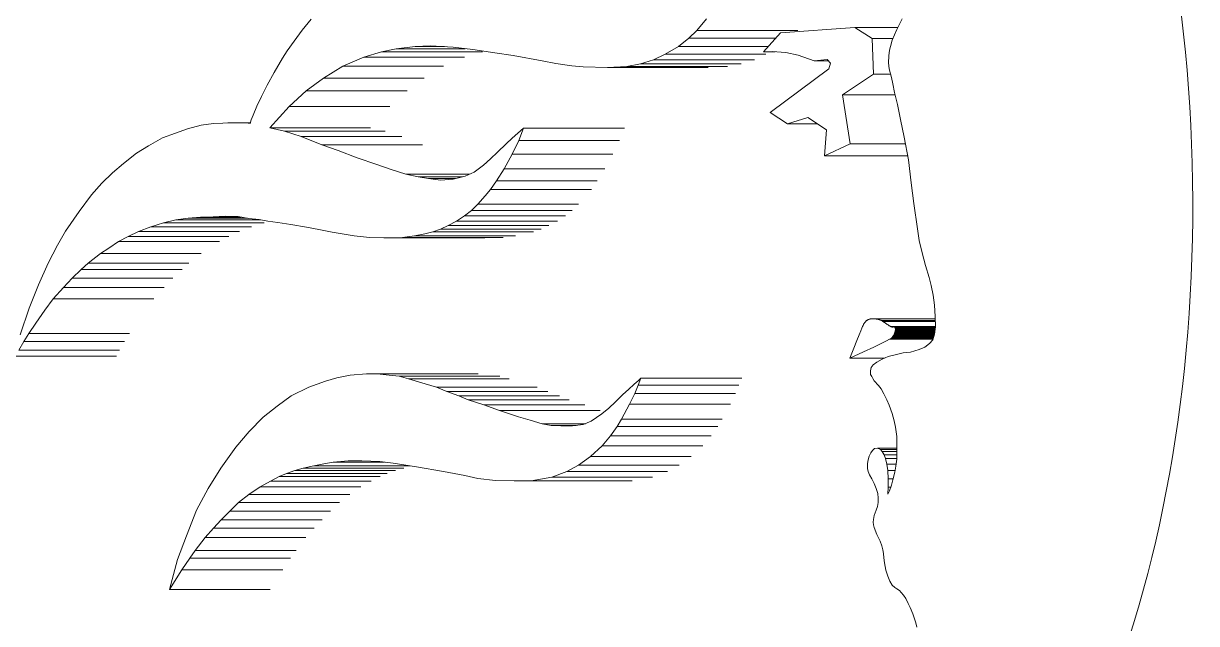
# Model space of a CAD drawing. Header units: inches. Extents: x 20 to 536, y 8 to 344.
# Drawn here: x 233.276 to 233.906, y 125.955 to 126.277 of the extents above; entities that cross this region are included whole.
import ezdxf

# ---------------------------------------------------------------- set-up
doc = ezdxf.new("R2010")
doc.units = ezdxf.units.IN
doc.header["$LTSCALE"] = 16
doc.header["$MEASUREMENT"] = 0
doc.layers.add('Visible (ANSI)', color=7, linetype='Continuous', lineweight=50)

msp = doc.modelspace()

# ---------------------------------------------------------------- linework, layer by layer
at = {"layer": 'Visible (ANSI)', "linetype": 'Continuous', "lineweight": 18}
for p, q in [((233.42611, 126.27365), (233.43095, 126.27944)), ((233.6431, 126.27963), (233.63808, 126.2735)), ((233.68287, 126.27216), (233.72292, 126.275)), ((233.74584, 126.275), (233.72292, 126.275)), ((233.72292, 126.275), (233.73209, 126.26916)), ((233.7429, 126.26817), (233.74533, 126.274)), ((233.74533, 126.274), (233.74822, 126.27973)), ((233.41799, 126.26248), (233.42166, 126.26773)), ((233.42166, 126.26773), (233.42611, 126.27365)), ((233.6337, 126.26929), (233.62809, 126.26484)), ((233.63808, 126.2735), (233.6337, 126.26929)), ((233.6803, 126.26929), (233.6337, 126.26929)), ((233.69221, 126.2735), (233.63808, 126.2735)), ((233.6738, 126.26204), (233.68287, 126.27216)), ((233.74331, 126.26916), (233.73209, 126.26916)), ((233.73209, 126.26916), (233.73285, 126.24992)), ((233.74194, 126.26486), (233.7429, 126.26817)), ((233.41544, 126.2586), (233.41799, 126.26248)), ((233.4687, 126.26203), (233.45908, 126.25911)), ((233.47648, 126.26367), (233.4687, 126.26203)), ((233.52282, 126.26203), (233.4687, 126.26203)), ((233.48673, 126.26476), (233.47648, 126.26367)), ((233.5136, 126.26367), (233.47648, 126.26367)), ((233.49499, 126.2652), (233.48673, 126.26476)), ((233.50253, 126.26476), (233.48673, 126.26476)), ((233.50719, 126.2645), (233.49499, 126.2652)), ((233.51777, 126.26314), (233.50719, 126.2645)), ((233.52957, 126.2614), (233.51777, 126.26314)), ((233.53942, 126.26002), (233.52957, 126.2614)), ((233.62809, 126.26484), (233.62094, 126.26076)), ((233.67631, 126.26484), (233.62809, 126.26484)), ((233.6785, 126.26216), (233.6738, 126.26204)), ((233.68008, 126.26204), (233.6738, 126.26204)), ((233.68573, 126.2616), (233.6785, 126.26216)), ((233.69233, 126.26025), (233.68573, 126.2616)), ((233.74105, 126.2599), (233.74144, 126.26279)), ((233.74144, 126.26279), (233.74194, 126.26486)), ((233.41104, 126.25081), (233.41544, 126.2586)), ((233.45908, 126.25911), (233.44783, 126.25431)), ((233.5132, 126.25911), (233.45908, 126.25911)), ((233.55487, 126.25715), (233.53942, 126.26002)), ((233.56226, 126.25571), (233.55487, 126.25715)), ((233.57078, 126.2545), (233.56226, 126.25571)), ((233.60774, 126.25549), (233.60037, 126.25406)), ((233.61481, 126.25772), (233.60774, 126.25549)), ((233.66187, 126.25549), (233.60774, 126.25549)), ((233.62094, 126.26076), (233.61481, 126.25772)), ((233.66893, 126.25772), (233.61481, 126.25772)), ((233.67506, 126.26076), (233.62094, 126.26076)), ((233.7011, 126.25719), (233.69233, 126.26025)), ((233.70794, 126.25788), (233.7011, 126.25719)), ((233.70861, 126.25719), (233.7011, 126.25719)), ((233.70986, 126.2559), (233.70794, 126.25788)), ((233.70886, 126.25283), (233.70986, 126.2559)), ((233.74102, 126.25599), (233.74105, 126.2599)), ((233.74125, 126.25292), (233.74102, 126.25599)), ((233.40717, 126.24401), (233.41104, 126.25081)), ((233.44783, 126.25431), (233.43741, 126.24788)), ((233.50195, 126.25431), (233.44783, 126.25431)), ((233.57694, 126.25385), (233.57078, 126.2545)), ((233.59002, 126.25359), (233.57694, 126.25385)), ((233.60037, 126.25406), (233.59002, 126.25359)), ((233.64414, 126.25359), (233.59002, 126.25359)), ((233.6545, 126.25406), (233.60037, 126.25406)), ((233.67732, 126.22945), (233.70886, 126.25283)), ((233.73285, 126.24992), (233.71631, 126.23884)), ((233.74204, 126.24992), (233.73285, 126.24992)), ((233.74252, 126.24812), (233.74125, 126.25292)), ((233.40422, 126.23795), (233.40717, 126.24401)), ((233.43741, 126.24788), (233.42823, 126.24108)), ((233.49154, 126.24788), (233.43741, 126.24788)), ((233.74326, 126.24481), (233.74252, 126.24812)), ((233.74422, 126.2401), (233.74326, 126.24481)), ((233.40167, 126.23273), (233.40422, 126.23795)), ((233.42823, 126.24108), (233.41905, 126.23265)), ((233.48235, 126.24108), (233.42823, 126.24108)), ((233.74452, 126.23884), (233.71631, 126.23884)), ((233.71631, 126.23884), (233.72042, 126.2126)), ((233.74575, 126.23367), (233.74422, 126.2401)), ((233.39973, 126.22791), (233.40167, 126.23273)), ((233.41905, 126.23265), (233.40867, 126.2211)), ((233.47318, 126.23265), (233.41905, 126.23265)), ((233.74745, 126.22565), (233.74575, 126.23367)), ((233.37182, 126.22256), (233.37838, 126.22343)), ((233.37838, 126.22343), (233.38344, 126.2237)), ((233.38344, 126.2237), (233.38605, 126.22377)), ((233.38605, 126.22377), (233.39168, 126.22378)), ((233.39168, 126.22378), (233.39596, 126.2239)), ((233.39822, 126.2239), (233.39596, 126.2239)), ((233.39596, 126.2239), (233.39811, 126.22343)), ((233.39811, 126.22343), (233.39856, 126.2254)), ((233.39856, 126.2254), (233.39973, 126.22791)), ((233.68674, 126.22336), (233.67732, 126.22945)), ((233.69762, 126.22669), (233.68674, 126.22336)), ((233.70272, 126.22336), (233.68674, 126.22336)), ((233.70769, 126.22012), (233.69762, 126.22669)), ((233.74942, 126.21614), (233.74745, 126.22565)), ((233.35109, 126.21568), (233.35799, 126.21831)), ((233.35799, 126.21831), (233.36454, 126.22058)), ((233.36454, 126.22058), (233.37182, 126.22256)), ((233.46279, 126.2211), (233.40867, 126.2211)), ((233.40867, 126.2211), (233.41648, 126.21933)), ((233.47061, 126.21933), (233.41648, 126.21933)), ((233.41648, 126.21933), (233.4255, 126.21639)), ((233.53883, 126.21557), (233.54192, 126.21836)), ((233.54192, 126.21836), (233.54496, 126.22095)), ((233.54499, 126.22095), (233.54235, 126.21438)), ((233.54496, 126.22095), (233.54499, 126.22095)), ((233.59912, 126.22095), (233.54499, 126.22095)), ((233.70664, 126.20615), (233.70769, 126.22012)), ((233.33715, 126.20744), (233.34351, 126.21146)), ((233.34351, 126.21146), (233.35109, 126.21568)), ((233.47962, 126.21639), (233.4255, 126.21639)), ((233.4255, 126.21639), (233.43652, 126.21207)), ((233.49064, 126.21207), (233.43652, 126.21207)), ((233.43652, 126.21207), (233.4453, 126.20896)), ((233.53095, 126.20803), (233.53558, 126.21246)), ((233.53558, 126.21246), (233.53883, 126.21557)), ((233.54235, 126.21438), (233.53876, 126.20702)), ((233.59648, 126.21438), (233.54235, 126.21438)), ((233.72042, 126.2126), (233.70664, 126.20615)), ((233.75005, 126.2126), (233.72042, 126.2126)), ((233.75161, 126.20386), (233.74942, 126.21614)), ((233.33001, 126.20201), (233.33715, 126.20744)), ((233.4453, 126.20896), (233.45559, 126.20509)), ((233.45559, 126.20509), (233.46613, 126.20139)), ((233.52351, 126.20115), (233.52715, 126.20443)), ((233.52715, 126.20443), (233.53095, 126.20803)), ((233.53876, 126.20702), (233.53454, 126.19918)), ((233.59289, 126.20702), (233.53876, 126.20702)), ((233.7512, 126.20615), (233.70664, 126.20615)), ((233.32425, 126.1969), (233.33001, 126.20201)), ((233.46613, 126.20139), (233.47379, 126.19873)), ((233.47379, 126.19873), (233.48174, 126.19623)), ((233.51836, 126.19736), (233.52351, 126.20115)), ((233.53454, 126.19918), (233.53039, 126.19264)), ((233.58867, 126.19918), (233.53454, 126.19918)), ((233.75318, 126.19152), (233.75161, 126.20386)), ((233.31852, 126.19132), (233.32425, 126.1969)), ((233.51587, 126.19623), (233.48174, 126.19623)), ((233.48174, 126.19623), (233.48828, 126.19481)), ((233.51211, 126.19481), (233.48828, 126.19481)), ((233.48828, 126.19481), (233.49386, 126.19384)), ((233.50823, 126.19384), (233.49386, 126.19384)), ((233.49386, 126.19384), (233.50031, 126.19306)), ((233.50031, 126.19306), (233.50708, 126.19356)), ((233.50708, 126.19356), (233.51352, 126.19516)), ((233.51352, 126.19516), (233.51836, 126.19736)), ((233.53039, 126.19264), (233.52727, 126.18809)), ((233.58452, 126.19264), (233.53039, 126.19264)), ((233.31296, 126.18506), (233.31852, 126.19132)), ((233.52727, 126.18809), (233.52429, 126.18465)), ((233.5814, 126.18809), (233.52727, 126.18809)), ((233.75449, 126.18045), (233.75318, 126.19152)), ((233.30619, 126.17614), (233.31296, 126.18506)), ((233.52039, 126.1802), (233.51692, 126.17675)), ((233.52429, 126.18465), (233.52039, 126.1802)), ((233.57452, 126.1802), (233.52039, 126.1802)), ((233.75643, 126.16688), (233.75449, 126.18045)), ((233.29897, 126.16557), (233.30619, 126.17614)), ((233.37145, 126.17319), (233.36481, 126.1726)), ((233.3783, 126.17338), (233.37145, 126.17319)), ((233.39306, 126.17319), (233.37145, 126.17319)), ((233.38473, 126.17369), (233.3783, 126.17338)), ((233.39162, 126.17343), (233.38473, 126.17369)), ((233.39743, 126.17247), (233.39162, 126.17343)), ((233.5133, 126.17386), (233.50899, 126.17095)), ((233.51692, 126.17675), (233.5133, 126.17386)), ((233.56743, 126.17386), (233.5133, 126.17386)), ((233.57105, 126.17675), (233.51692, 126.17675)), ((233.34473, 126.168), (233.33817, 126.16545)), ((233.35154, 126.17015), (233.34473, 126.168)), ((233.39886, 126.168), (233.34473, 126.168)), ((233.35817, 126.17172), (233.35154, 126.17015)), ((233.40566, 126.17015), (233.35154, 126.17015)), ((233.36481, 126.1726), (233.35817, 126.17172)), ((233.40377, 126.17172), (233.35817, 126.17172)), ((233.39665, 126.1726), (233.36481, 126.1726)), ((233.40288, 126.17192), (233.39743, 126.17247)), ((233.40751, 126.17092), (233.40288, 126.17192)), ((233.41296, 126.17023), (233.40751, 126.17092)), ((233.41989, 126.16915), (233.41296, 126.17023)), ((233.42839, 126.16784), (233.41989, 126.16915)), ((233.43498, 126.16648), (233.42839, 126.16784)), ((233.50027, 126.16667), (233.49623, 126.16517)), ((233.50446, 126.1686), (233.50027, 126.16667)), ((233.5544, 126.16667), (233.50027, 126.16667)), ((233.50899, 126.17095), (233.50446, 126.1686)), ((233.55858, 126.1686), (233.50446, 126.1686)), ((233.56311, 126.17095), (233.50899, 126.17095)), ((233.75745, 126.16064), (233.75643, 126.16688)), ((233.29465, 126.15811), (233.29897, 126.16557)), ((233.3326, 126.16279), (233.32744, 126.16)), ((233.33817, 126.16545), (233.3326, 126.16279)), ((233.38673, 126.16279), (233.3326, 126.16279)), ((233.3923, 126.16545), (233.33817, 126.16545)), ((233.44219, 126.16499), (233.43498, 126.16648)), ((233.45391, 126.16306), (233.44219, 126.16499)), ((233.46224, 126.16216), (233.45391, 126.16306)), ((233.46993, 126.16208), (233.46224, 126.16216)), ((233.47986, 126.16221), (233.46993, 126.16208)), ((233.52405, 126.16208), (233.46993, 126.16208)), ((233.48642, 126.16308), (233.47986, 126.16221)), ((233.53398, 126.16221), (233.47986, 126.16221)), ((233.49197, 126.16421), (233.48642, 126.16308)), ((233.54055, 126.16308), (233.48642, 126.16308)), ((233.49623, 126.16517), (233.49197, 126.16421)), ((233.55036, 126.16517), (233.49623, 126.16517)), ((233.75899, 126.15395), (233.75745, 126.16064)), ((233.28964, 126.14836), (233.29465, 126.15811)), ((233.32215, 126.15651), (233.3177, 126.15359)), ((233.32744, 126.16), (233.32215, 126.15651)), ((233.38157, 126.16), (233.32744, 126.16)), ((233.28446, 126.13686), (233.28964, 126.14836)), ((233.31113, 126.14836), (233.30737, 126.14504)), ((233.3177, 126.15359), (233.31113, 126.14836)), ((233.36525, 126.14836), (233.31113, 126.14836)), ((233.37182, 126.15359), (233.3177, 126.15359)), ((233.76079, 126.14722), (233.75899, 126.15395)), ((233.30737, 126.14504), (233.30251, 126.14044)), ((233.3615, 126.14504), (233.30737, 126.14504)), ((233.76278, 126.14069), (233.76079, 126.14722)), ((233.27938, 126.12431), (233.28446, 126.13686)), ((233.29779, 126.13543), (233.29229, 126.12922)), ((233.30251, 126.14044), (233.29779, 126.13543)), ((233.35191, 126.13543), (233.29779, 126.13543)), ((233.35664, 126.14044), (233.30251, 126.14044)), ((233.76389, 126.1364), (233.76278, 126.14069)), ((233.76491, 126.13125), (233.76389, 126.1364)), ((233.29229, 126.12922), (233.28785, 126.1231)), ((233.34641, 126.12922), (233.29229, 126.12922)), ((233.76561, 126.12582), (233.76491, 126.13125)), ((233.27458, 126.10985), (233.27938, 126.12431)), ((233.28785, 126.1231), (233.28293, 126.11612)), ((233.76601, 126.11977), (233.76561, 126.12582)), ((233.72789, 126.11608), (233.72805, 126.11631)), ((233.72805, 126.11631), (233.7282, 126.11652)), ((233.7282, 126.11652), (233.72835, 126.11672)), ((233.72835, 126.11672), (233.72851, 126.11691)), ((233.72851, 126.11691), (233.72867, 126.11708)), ((233.72867, 126.11708), (233.72883, 126.11724)), ((233.72883, 126.11724), (233.72899, 126.11739)), ((233.72899, 126.11739), (233.72916, 126.11753)), ((233.72916, 126.11753), (233.72932, 126.11766)), ((233.72932, 126.11766), (233.7295, 126.11777)), ((233.7295, 126.11777), (233.72968, 126.11788)), ((233.72968, 126.11788), (233.72986, 126.11798)), ((233.72986, 126.11798), (233.73004, 126.11807)), ((233.73004, 126.11807), (233.73024, 126.11816)), ((233.73024, 126.11816), (233.73044, 126.11824)), ((233.73044, 126.11824), (233.73064, 126.11831)), ((233.73064, 126.11831), (233.73086, 126.11837)), ((233.73086, 126.11837), (233.73108, 126.11843)), ((233.73108, 126.11843), (233.73131, 126.11847)), ((233.73131, 126.11847), (233.73154, 126.11851)), ((233.73154, 126.11851), (233.73179, 126.11854)), ((233.73179, 126.11854), (233.73205, 126.11856)), ((233.73205, 126.11856), (233.73231, 126.11857)), ((233.73231, 126.11857), (233.73258, 126.11857)), ((233.76603, 126.11857), (233.73258, 126.11857)), ((233.73258, 126.11857), (233.73286, 126.11856)), ((233.73286, 126.11856), (233.73314, 126.11855)), ((233.73314, 126.11855), (233.73342, 126.11853)), ((233.73342, 126.11853), (233.73371, 126.1185)), ((233.73371, 126.1185), (233.73399, 126.11846)), ((233.73399, 126.11846), (233.73427, 126.11842)), ((233.73427, 126.11842), (233.73454, 126.11838)), ((233.73454, 126.11838), (233.73482, 126.11833)), ((233.73482, 126.11833), (233.73509, 126.11827)), ((233.73509, 126.11827), (233.73535, 126.11821)), ((233.73535, 126.11821), (233.73561, 126.11814)), ((233.73561, 126.11814), (233.73586, 126.11806)), ((233.73586, 126.11806), (233.73611, 126.11798)), ((233.73611, 126.11798), (233.73636, 126.1179)), ((233.73636, 126.1179), (233.7366, 126.1178)), ((233.7366, 126.1178), (233.73683, 126.11771)), ((233.73683, 126.11771), (233.73707, 126.1176)), ((233.76604, 126.1176), (233.73707, 126.1176)), ((233.73707, 126.1176), (233.73729, 126.11749)), ((233.76605, 126.11749), (233.73729, 126.11749)), ((233.73729, 126.11749), (233.73752, 126.11737)), ((233.76605, 126.11737), (233.73752, 126.11737)), ((233.73752, 126.11737), (233.73774, 126.11724)), ((233.76605, 126.11724), (233.73774, 126.11724)), ((233.73774, 126.11724), (233.73797, 126.1171)), ((233.76605, 126.1171), (233.73797, 126.1171)), ((233.73797, 126.1171), (233.73819, 126.11696)), ((233.73819, 126.11696), (233.73841, 126.11681)), ((233.73841, 126.11681), (233.73863, 126.11665)), ((233.73863, 126.11665), (233.73886, 126.11649)), ((233.73886, 126.11649), (233.73908, 126.11633)), ((233.73908, 126.11633), (233.73931, 126.11617)), ((233.7661, 126.11422), (233.76601, 126.11977)), ((233.27919, 126.11071), (233.2765, 126.10631)), ((233.28293, 126.11612), (233.27919, 126.11071)), ((233.33332, 126.11071), (233.27919, 126.11071)), ((233.7239, 126.1069), (233.72514, 126.10996)), ((233.72514, 126.10996), (233.72602, 126.11212)), ((233.72602, 126.11212), (233.72662, 126.11356)), ((233.72662, 126.11356), (233.72701, 126.11445)), ((233.72701, 126.11445), (233.72725, 126.11497)), ((233.72725, 126.11497), (233.72742, 126.11529)), ((233.72742, 126.11529), (233.72758, 126.11557)), ((233.72758, 126.11557), (233.72774, 126.11583)), ((233.72774, 126.11583), (233.72789, 126.11608)), ((233.73931, 126.11617), (233.73954, 126.116)), ((233.73954, 126.116), (233.73978, 126.11584)), ((233.73978, 126.11584), (233.74002, 126.11568)), ((233.74002, 126.11568), (233.74025, 126.11552)), ((233.74025, 126.11552), (233.74049, 126.11537)), ((233.74049, 126.11537), (233.74073, 126.11522)), ((233.74073, 126.11522), (233.74095, 126.11509)), ((233.74095, 126.11509), (233.74117, 126.11496)), ((233.74117, 126.11496), (233.74137, 126.11483)), ((233.74137, 126.11483), (233.74156, 126.11472)), ((233.74156, 126.11472), (233.74172, 126.11462)), ((233.74172, 126.11462), (233.74188, 126.11453)), ((233.74188, 126.11453), (233.74201, 126.11445)), ((233.74201, 126.11445), (233.74214, 126.11437)), ((233.74214, 126.11437), (233.74225, 126.11431)), ((233.7661, 126.11431), (233.74225, 126.11431)), ((233.74225, 126.11431), (233.74236, 126.11426)), ((233.7661, 126.11426), (233.74236, 126.11426)), ((233.74236, 126.11426), (233.74247, 126.11421)), ((233.7661, 126.11421), (233.74247, 126.11421)), ((233.74247, 126.11421), (233.74257, 126.11418)), ((233.76609, 126.11418), (233.74257, 126.11418)), ((233.74257, 126.11418), (233.74267, 126.11415)), ((233.7437, 126.11415), (233.74267, 126.11415)), ((233.74267, 126.11415), (233.74277, 126.11413)), ((233.74344, 126.11413), (233.74277, 126.11413)), ((233.74277, 126.11413), (233.74287, 126.11412)), ((233.74329, 126.11412), (233.74287, 126.11412)), ((233.74287, 126.11412), (233.74297, 126.11411)), ((233.74317, 126.11411), (233.74297, 126.11411)), ((233.74297, 126.11411), (233.74307, 126.11411)), ((233.74307, 126.11411), (233.74317, 126.11411)), ((233.74317, 126.11411), (233.74327, 126.11412)), ((233.74327, 126.11412), (233.74336, 126.11413)), ((233.74336, 126.11413), (233.74346, 126.11413)), ((233.74346, 126.11413), (233.74355, 126.11414)), ((233.74355, 126.11414), (233.74364, 126.11415)), ((233.74364, 126.11415), (233.74373, 126.11415)), ((233.74381, 126.10991), (233.74365, 126.10962)), ((233.74373, 126.11415), (233.74381, 126.11415)), ((233.76609, 126.11415), (233.74381, 126.11415)), ((233.74381, 126.11415), (233.7439, 126.11415)), ((233.74396, 126.11022), (233.74381, 126.10991)), ((233.76559, 126.10991), (233.74381, 126.10991)), ((233.76609, 126.11415), (233.7439, 126.11415)), ((233.7439, 126.11415), (233.74398, 126.11414)), ((233.74409, 126.11051), (233.74396, 126.11022)), ((233.76568, 126.11022), (233.74396, 126.11022)), ((233.76609, 126.11414), (233.74398, 126.11414)), ((233.74398, 126.11414), (233.74406, 126.11411)), ((233.76609, 126.11411), (233.74406, 126.11411)), ((233.74406, 126.11411), (233.74413, 126.11408)), ((233.74422, 126.1108), (233.74409, 126.11051)), ((233.76573, 126.11051), (233.74409, 126.11051)), ((233.76609, 126.11408), (233.74413, 126.11408)), ((233.74413, 126.11408), (233.7442, 126.11404)), ((233.76608, 126.11404), (233.7442, 126.11404)), ((233.7442, 126.11404), (233.74427, 126.11399)), ((233.74432, 126.11107), (233.74422, 126.1108)), ((233.76576, 126.1108), (233.74422, 126.1108)), ((233.76608, 126.11399), (233.74427, 126.11399)), ((233.74427, 126.11399), (233.74433, 126.11394)), ((233.74441, 126.11133), (233.74432, 126.11107)), ((233.76579, 126.11107), (233.74432, 126.11107)), ((233.76607, 126.11394), (233.74433, 126.11394)), ((233.74433, 126.11394), (233.74439, 126.11387)), ((233.76606, 126.11387), (233.74439, 126.11387)), ((233.74439, 126.11387), (233.74444, 126.1138)), ((233.74449, 126.11157), (233.74441, 126.11133)), ((233.76581, 126.11133), (233.74441, 126.11133)), ((233.76606, 126.1138), (233.74444, 126.1138)), ((233.74444, 126.1138), (233.74449, 126.11372)), ((233.76605, 126.11372), (233.74449, 126.11372)), ((233.74449, 126.11372), (233.74453, 126.11363)), ((233.74455, 126.11179), (233.74449, 126.11157)), ((233.76584, 126.11157), (233.74449, 126.11157)), ((233.76604, 126.11363), (233.74453, 126.11363)), ((233.74453, 126.11363), (233.74457, 126.11354)), ((233.74459, 126.112), (233.74455, 126.11179)), ((233.76586, 126.11179), (233.74455, 126.11179)), ((233.76603, 126.11354), (233.74457, 126.11354)), ((233.74457, 126.11354), (233.7446, 126.11344)), ((233.74463, 126.11219), (233.74459, 126.112)), ((233.76588, 126.112), (233.74459, 126.112)), ((233.76602, 126.11344), (233.7446, 126.11344)), ((233.7446, 126.11344), (233.74463, 126.11334)), ((233.76601, 126.11334), (233.74463, 126.11334)), ((233.74463, 126.11334), (233.74465, 126.11323)), ((233.74465, 126.11237), (233.74463, 126.11219)), ((233.7659, 126.11219), (233.74463, 126.11219)), ((233.766, 126.11323), (233.74465, 126.11323)), ((233.74465, 126.11323), (233.74466, 126.11311)), ((233.74466, 126.11254), (233.74465, 126.11237)), ((233.76592, 126.11237), (233.74465, 126.11237)), ((233.76599, 126.11311), (233.74466, 126.11311)), ((233.74466, 126.11311), (233.74467, 126.11298)), ((233.74467, 126.1127), (233.74466, 126.11254)), ((233.76593, 126.11254), (233.74466, 126.11254)), ((233.76598, 126.11298), (233.74467, 126.11298)), ((233.74467, 126.11298), (233.74467, 126.11284)), ((233.76596, 126.11284), (233.74467, 126.11284)), ((233.74467, 126.11284), (233.74467, 126.1127)), ((233.76595, 126.1127), (233.74467, 126.1127)), ((233.7647, 126.10719), (233.76571, 126.1103)), ((233.76571, 126.1103), (233.7661, 126.11422)), ((233.2765, 126.10631), (233.27388, 126.1017)), ((233.33062, 126.10631), (233.2765, 126.10631)), ((233.72224, 126.10276), (233.7239, 126.1069)), ((233.73703, 126.10531), (233.733, 126.10338)), ((233.73979, 126.10666), (233.73703, 126.10531)), ((233.74152, 126.10757), (233.73979, 126.10666)), ((233.74249, 126.10815), (233.74152, 126.10757)), ((233.76483, 126.10757), (233.74152, 126.10757)), ((233.74295, 126.10851), (233.74249, 126.10815)), ((233.76501, 126.10815), (233.74249, 126.10815)), ((233.74316, 126.10877), (233.74295, 126.10851)), ((233.76513, 126.10851), (233.74295, 126.10851)), ((233.74333, 126.10904), (233.74316, 126.10877)), ((233.76522, 126.10877), (233.74316, 126.10877)), ((233.74349, 126.10932), (233.74333, 126.10904)), ((233.7653, 126.10904), (233.74333, 126.10904)), ((233.74365, 126.10962), (233.74349, 126.10932)), ((233.7654, 126.10932), (233.74349, 126.10932)), ((233.76549, 126.10962), (233.74365, 126.10962)), ((233.76046, 126.10338), (233.76302, 126.1053)), ((233.76302, 126.1053), (233.7647, 126.10719)), ((233.3263, 126.09854), (233.27218, 126.09854)), ((233.32801, 126.1017), (233.27388, 126.1017)), ((233.72008, 126.09736), (233.72224, 126.10276)), ((233.72743, 126.10077), (233.72008, 126.09736)), ((233.73875, 126.09736), (233.72008, 126.09736)), ((233.733, 126.10338), (233.72743, 126.10077)), ((233.7376, 126.09688), (233.74078, 126.0982)), ((233.74078, 126.0982), (233.74453, 126.09923)), ((233.74453, 126.09923), (233.74879, 126.10026)), ((233.74879, 126.10026), (233.7527, 126.10068)), ((233.7527, 126.10068), (233.75748, 126.10196)), ((233.75748, 126.10196), (233.76046, 126.10338)), ((233.73126, 126.09055), (233.73155, 126.09241)), ((233.73155, 126.09241), (233.73273, 126.09377)), ((233.73273, 126.09377), (233.73473, 126.09516)), ((233.73473, 126.09516), (233.7376, 126.09688)), ((233.42962, 126.08176), (233.43857, 126.08503)), ((233.43857, 126.08503), (233.44474, 126.08681)), ((233.44474, 126.08681), (233.4518, 126.08822)), ((233.4518, 126.08822), (233.46059, 126.08888)), ((233.46059, 126.08888), (233.46637, 126.08889)), ((233.52049, 126.08889), (233.46637, 126.08889)), ((233.46637, 126.08889), (233.47276, 126.08825)), ((233.47276, 126.08825), (233.47806, 126.08771)), ((233.53219, 126.08771), (233.47806, 126.08771)), ((233.47806, 126.08771), (233.48317, 126.08635)), ((233.53729, 126.08635), (233.48317, 126.08635)), ((233.48317, 126.08635), (233.49211, 126.0836)), ((233.60439, 126.08347), (233.60649, 126.08529)), ((233.60798, 126.08665), (233.60644, 126.08289)), ((233.60649, 126.08529), (233.60798, 126.08665)), ((233.6621, 126.08665), (233.60798, 126.08665)), ((233.73132, 126.0886), (233.73126, 126.09055)), ((233.7319, 126.08748), (233.73132, 126.0886)), ((233.73247, 126.08647), (233.7319, 126.08748)), ((233.73329, 126.08525), (233.73247, 126.08647)), ((233.73555, 126.08268), (233.73329, 126.08525)), ((233.42013, 126.07709), (233.42962, 126.08176)), ((233.49211, 126.0836), (233.4981, 126.08186)), ((233.55223, 126.08186), (233.4981, 126.08186)), ((233.4981, 126.08186), (233.50376, 126.07943)), ((233.55789, 126.07943), (233.50376, 126.07943)), ((233.50376, 126.07943), (233.51009, 126.07715)), ((233.59825, 126.07787), (233.60135, 126.08053)), ((233.60135, 126.08053), (233.60439, 126.08347)), ((233.60644, 126.08289), (233.60469, 126.07841)), ((233.66057, 126.08289), (233.60644, 126.08289)), ((233.73706, 126.08083), (233.73555, 126.08268)), ((233.73846, 126.07819), (233.73706, 126.08083)), ((233.41258, 126.07165), (233.42013, 126.07709)), ((233.56422, 126.07715), (233.51009, 126.07715)), ((233.51009, 126.07715), (233.51527, 126.07498)), ((233.5694, 126.07498), (233.51527, 126.07498)), ((233.51527, 126.07498), (233.52368, 126.07223)), ((233.57781, 126.07223), (233.52368, 126.07223)), ((233.52368, 126.07223), (233.53199, 126.06919)), ((233.59074, 126.07048), (233.59438, 126.07397)), ((233.59438, 126.07397), (233.59825, 126.07787)), ((233.60188, 126.07266), (233.59753, 126.06469)), ((233.60469, 126.07841), (233.60188, 126.07266)), ((233.65601, 126.07266), (233.60188, 126.07266)), ((233.65881, 126.07841), (233.60469, 126.07841)), ((233.73995, 126.07503), (233.73846, 126.07819)), ((233.74136, 126.07204), (233.73995, 126.07503)), ((233.40503, 126.06566), (233.41258, 126.07165)), ((233.58612, 126.06919), (233.53199, 126.06919)), ((233.53199, 126.06919), (233.54214, 126.06593)), ((233.54214, 126.06593), (233.5484, 126.06406)), ((233.58132, 126.06356), (233.58695, 126.06739)), ((233.58695, 126.06739), (233.59074, 126.07048)), ((233.74286, 126.06758), (233.74136, 126.07204)), ((233.74401, 126.06372), (233.74286, 126.06758)), ((233.39763, 126.05802), (233.40503, 126.06566)), ((233.5484, 126.06406), (233.5549, 126.06218)), ((233.57814, 126.06218), (233.5549, 126.06218)), ((233.5549, 126.06218), (233.55979, 126.06123)), ((233.57317, 126.06123), (233.55979, 126.06123)), ((233.55979, 126.06123), (233.56496, 126.06096)), ((233.56496, 126.06096), (233.57114, 126.06099)), ((233.57114, 126.06099), (233.57698, 126.06168)), ((233.57698, 126.06168), (233.58132, 126.06356)), ((233.59513, 126.06061), (233.59155, 126.05566)), ((233.59753, 126.06469), (233.59513, 126.06061)), ((233.64926, 126.06061), (233.59513, 126.06061)), ((233.65166, 126.06469), (233.59753, 126.06469)), ((233.74472, 126.06028), (233.74401, 126.06372)), ((233.74532, 126.05533), (233.74472, 126.06028)), ((233.39037, 126.04956), (233.39763, 126.05802)), ((233.59155, 126.05566), (233.58714, 126.05022)), ((233.64568, 126.05566), (233.59155, 126.05566)), ((233.74545, 126.04911), (233.74532, 126.05533)), ((233.3823, 126.03831), (233.39037, 126.04956)), ((233.58714, 126.05022), (233.5809, 126.04461)), ((233.64127, 126.05022), (233.58714, 126.05022)), ((233.73145, 126.04647), (233.73234, 126.04779)), ((233.73234, 126.04779), (233.73342, 126.04877)), ((233.73342, 126.04877), (233.73498, 126.04898)), ((233.74545, 126.04898), (233.73498, 126.04898)), ((233.73498, 126.04898), (233.73663, 126.04833)), ((233.74544, 126.04833), (233.73663, 126.04833)), ((233.73663, 126.04833), (233.73745, 126.04723)), ((233.74542, 126.04723), (233.73745, 126.04723)), ((233.73745, 126.04723), (233.73859, 126.04536)), ((233.74536, 126.04305), (233.74545, 126.04911)), ((233.4427, 126.04149), (233.43761, 126.04053)), ((233.45066, 126.04218), (233.4427, 126.04149)), ((233.47029, 126.04149), (233.4427, 126.04149)), ((233.45806, 126.04214), (233.45066, 126.04218)), ((233.46778, 126.04181), (233.45806, 126.04214)), ((233.47483, 126.04093), (233.46778, 126.04181)), ((233.48745, 126.03902), (233.47483, 126.04093)), ((233.5809, 126.04461), (233.57446, 126.03991)), ((233.63503, 126.04461), (233.5809, 126.04461)), ((233.72971, 126.04071), (233.73004, 126.0428)), ((233.72973, 126.03803), (233.72971, 126.04071)), ((233.73004, 126.0428), (233.73063, 126.04471)), ((233.73063, 126.04471), (233.73145, 126.04647)), ((233.74539, 126.04536), (233.73859, 126.04536)), ((233.73859, 126.04536), (233.73934, 126.04356)), ((233.74537, 126.04356), (233.73934, 126.04356)), ((233.73934, 126.04356), (233.7401, 126.04047)), ((233.74495, 126.03941), (233.74536, 126.04305)), ((233.37561, 126.02738), (233.3823, 126.03831)), ((233.41757, 126.03538), (233.41376, 126.03372)), ((233.42206, 126.03704), (233.41757, 126.03538)), ((233.4717, 126.03538), (233.41757, 126.03538)), ((233.42649, 126.03822), (233.42206, 126.03704)), ((233.47619, 126.03704), (233.42206, 126.03704)), ((233.43235, 126.03956), (233.42649, 126.03822)), ((233.48062, 126.03822), (233.42649, 126.03822)), ((233.43761, 126.04053), (233.43235, 126.03956)), ((233.48384, 126.03956), (233.43235, 126.03956)), ((233.50192, 126.03656), (233.48745, 126.03902)), ((233.51342, 126.03426), (233.50192, 126.03656)), ((233.56814, 126.03643), (233.56005, 126.0335)), ((233.57446, 126.03991), (233.56814, 126.03643)), ((233.62227, 126.03643), (233.56814, 126.03643)), ((233.62858, 126.03991), (233.57446, 126.03991)), ((233.73004, 126.03649), (233.72973, 126.03803)), ((233.7307, 126.03477), (233.73004, 126.03649)), ((233.73197, 126.03247), (233.7307, 126.03477)), ((233.74507, 126.04047), (233.7401, 126.04047)), ((233.7401, 126.04047), (233.74051, 126.03702)), ((233.74445, 126.03702), (233.74051, 126.03702)), ((233.74051, 126.03702), (233.74071, 126.03253)), ((233.74331, 126.03208), (233.74428, 126.03619)), ((233.74428, 126.03619), (233.74495, 126.03941)), ((233.40344, 126.02824), (233.39742, 126.02417)), ((233.40898, 126.03134), (233.40344, 126.02824)), ((233.45756, 126.02824), (233.40344, 126.02824)), ((233.41376, 126.03372), (233.40898, 126.03134)), ((233.46311, 126.03134), (233.40898, 126.03134)), ((233.46789, 126.03372), (233.41376, 126.03372)), ((233.52031, 126.03267), (233.51342, 126.03426)), ((233.52982, 126.03174), (233.52031, 126.03267)), ((233.53995, 126.03153), (233.52982, 126.03174)), ((233.54907, 126.03154), (233.53995, 126.03153)), ((233.59408, 126.03153), (233.53995, 126.03153)), ((233.56005, 126.0335), (233.54907, 126.03154)), ((233.6032, 126.03154), (233.54907, 126.03154)), ((233.61417, 126.0335), (233.56005, 126.0335)), ((233.73328, 126.03), (233.73197, 126.03247)), ((233.73425, 126.02743), (233.73328, 126.03)), ((233.7407, 126.02803), (233.74055, 126.02423)), ((233.74071, 126.03253), (233.7407, 126.02803)), ((233.74206, 126.02803), (233.7407, 126.02803)), ((233.74342, 126.03253), (233.74071, 126.03253)), ((233.7414, 126.02615), (233.74246, 126.02921)), ((233.74246, 126.02921), (233.74331, 126.03208)), ((233.36934, 126.01564), (233.37561, 126.02738)), ((233.39742, 126.02417), (233.39188, 126.01977)), ((233.45155, 126.02417), (233.39742, 126.02417)), ((233.73518, 126.02469), (233.73425, 126.02743)), ((233.73537, 126.0221), (233.73518, 126.02469)), ((233.7353, 126.01985), (233.73537, 126.0221)), ((233.74055, 126.02423), (233.7414, 126.02615)), ((233.36391, 126.00198), (233.36934, 126.01564)), ((233.39188, 126.01977), (233.38716, 126.01522)), ((233.44601, 126.01977), (233.39188, 126.01977)), ((233.73331, 126.01282), (233.73433, 126.01567)), ((233.73433, 126.01567), (233.73501, 126.01777)), ((233.73501, 126.01777), (233.7353, 126.01985)), ((233.38257, 126.0106), (233.37839, 126.00611)), ((233.38716, 126.01522), (233.38257, 126.0106)), ((233.43669, 126.0106), (233.38257, 126.0106)), ((233.44128, 126.01522), (233.38716, 126.01522)), ((233.73275, 126.00933), (233.73288, 126.01077)), ((233.73283, 126.00777), (233.73275, 126.00933)), ((233.73288, 126.01077), (233.73331, 126.01282)), ((233.37839, 126.00611), (233.37386, 126.00102)), ((233.43252, 126.00611), (233.37839, 126.00611)), ((233.73318, 126.00641), (233.73283, 126.00777)), ((233.73466, 126.00264), (233.73318, 126.00641)), ((233.35916, 125.98917), (233.36391, 126.00198)), ((233.37386, 126.00102), (233.36862, 125.9941)), ((233.42799, 126.00102), (233.37386, 126.00102)), ((233.73637, 125.99898), (233.73466, 126.00264)), ((233.73728, 125.99651), (233.73637, 125.99898)), ((233.36862, 125.9941), (233.36563, 125.98987)), ((233.42275, 125.9941), (233.36862, 125.9941)), ((233.73791, 125.99449), (233.73728, 125.99651)), ((233.73833, 125.99251), (233.73791, 125.99449)), ((233.73848, 125.99008), (233.73833, 125.99251)), ((233.35472, 125.97306), (233.35916, 125.98917)), ((233.36563, 125.98987), (233.36146, 125.98373)), ((233.41976, 125.98987), (233.36563, 125.98987)), ((233.73874, 125.9874), (233.73848, 125.99008)), ((233.73954, 125.9835), (233.73874, 125.9874)), ((233.36146, 125.98373), (233.35472, 125.97306)), ((233.41559, 125.98373), (233.36146, 125.98373)), ((233.7406, 125.98018), (233.73954, 125.9835)), ((233.74156, 125.97763), (233.7406, 125.98018)), ((233.74299, 125.97535), (233.74156, 125.97763)), ((233.40884, 125.97306), (233.35472, 125.97306)), ((233.74429, 125.9741), (233.74299, 125.97535)), ((233.74542, 125.97342), (233.74429, 125.9741)), ((233.7468, 125.97251), (233.74542, 125.97342)), ((233.74775, 125.9715), (233.7468, 125.97251)), ((233.749, 125.96999), (233.74775, 125.9715)), ((233.75018, 125.96831), (233.749, 125.96999)), ((233.75153, 125.96559), (233.75018, 125.96831)), ((233.75257, 125.96339), (233.75153, 125.96559)), ((233.75397, 125.96008), (233.75257, 125.96339)), ((233.75489, 125.95736), (233.75397, 125.96008)), ((233.75559, 125.95514), (233.75489, 125.95736)), ((233.75612, 125.95284), (233.75559, 125.95514))]:
    msp.add_line(p, q, dxfattribs=at)
for centre, major_axis, start_param, end_param in [((233.68964, 126.17989), (0, 0.42942), 3.234188, 6.152982), ((231.93622, 123.28528), (0, 2.8125), 3.617529, 6.894441), ((231.88209, 123.28528), (0, 2.625), 3.091168, 6.776111), ((232.0986, 123.28528), (0, 2.8125), 4.985446, 6.283185)]:
    msp.add_ellipse(centre, major_axis=major_axis, ratio=0.5, start_param=start_param, end_param=end_param, dxfattribs=at)

doc.saveas('drawing.dxf')
